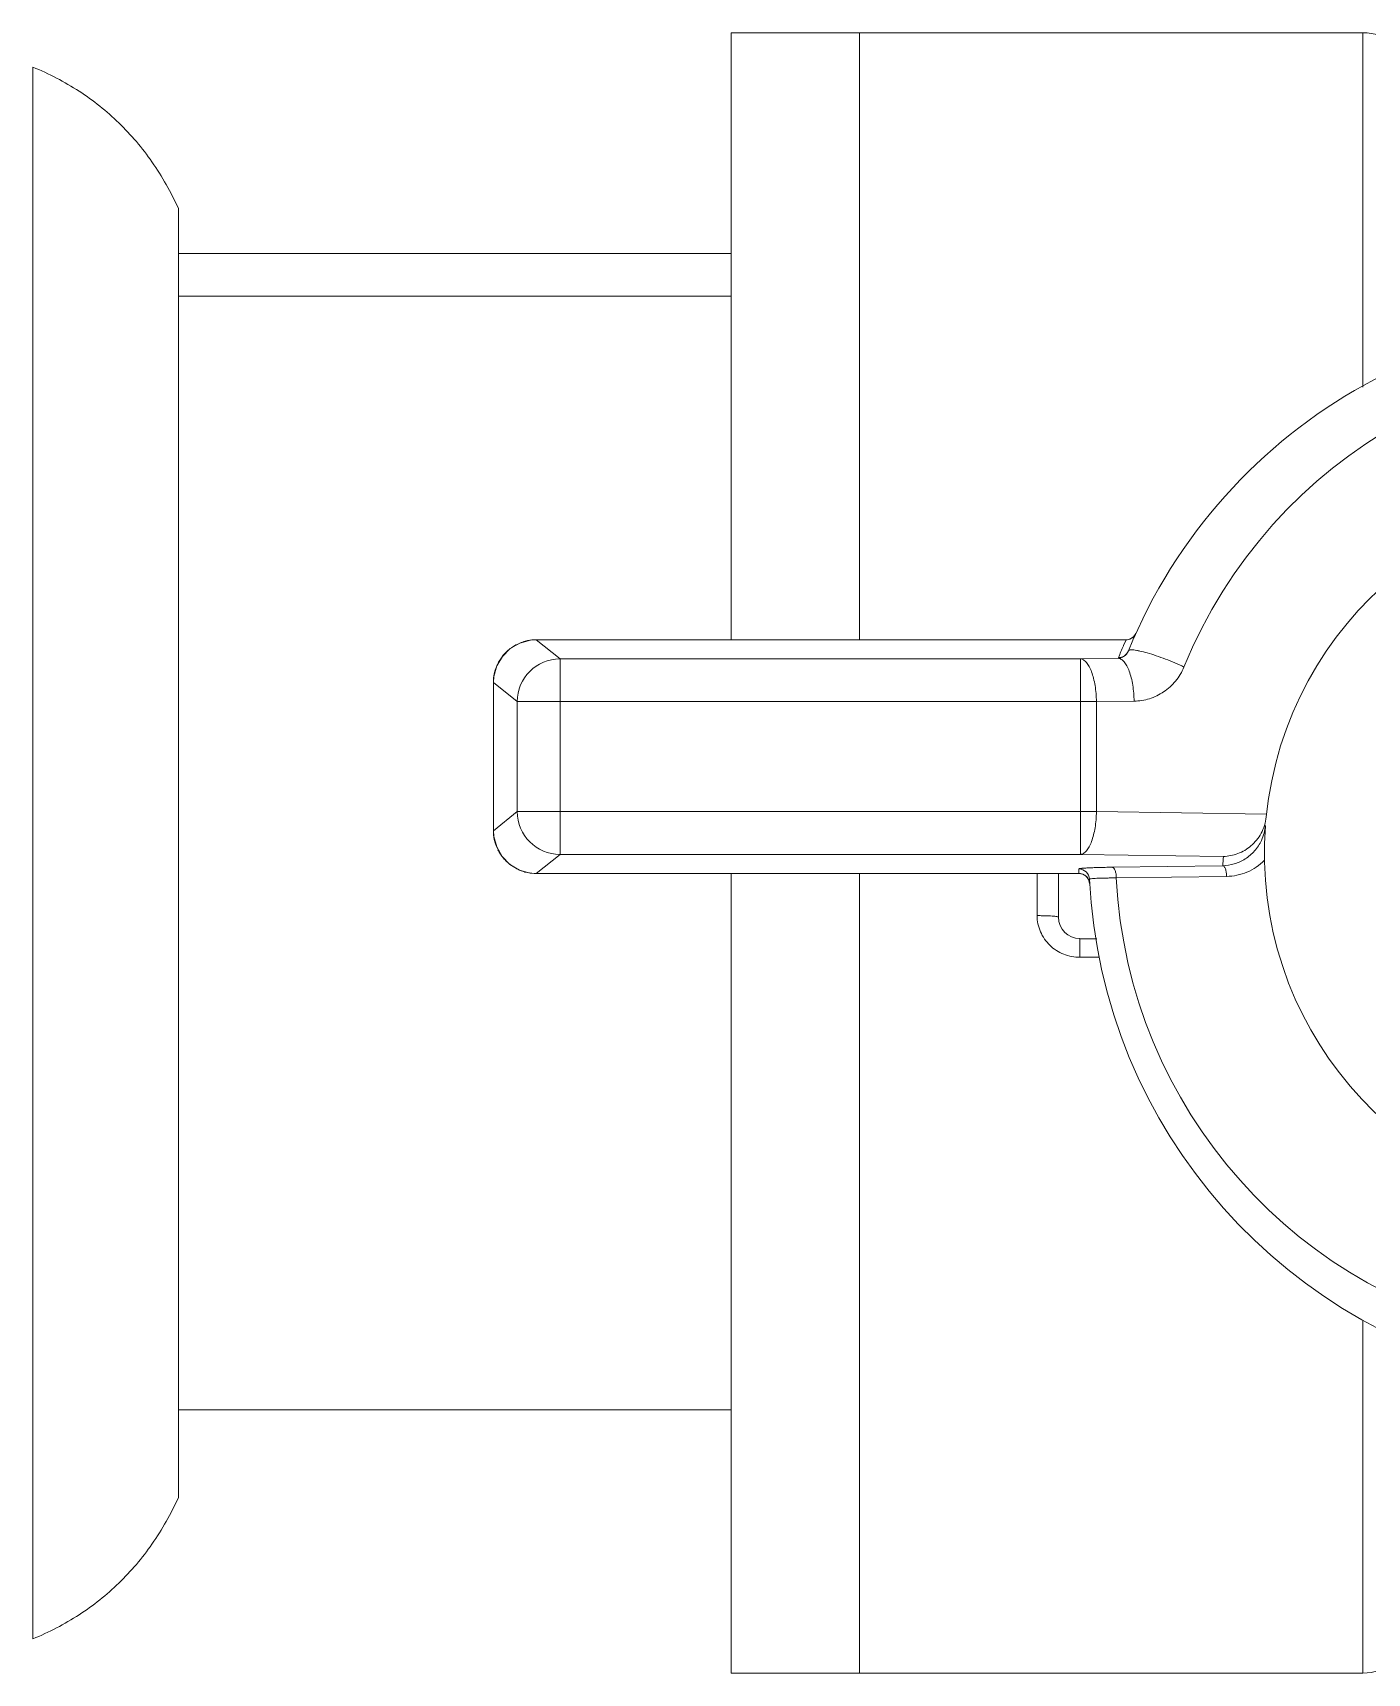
# Model space of a CAD drawing. Header units: millimetres. Extents: x 206 to 1899, y -454 to 296.
# Drawn here: x 1426.622 to 1428.568, y 51.866 to 54.26 of the extents above; entities that cross this region are included whole.
import ezdxf

# ---------------------------------------------------------------- set-up
doc = ezdxf.new("R2010")
doc.units = ezdxf.units.MM
doc.layers.add('细实线', color=7, linetype='Continuous', lineweight=15)

msp = doc.modelspace()

# ---------------------------------------------------------------- linework, layer by layer
at = {"layer": '细实线', "linetype": 'Continuous', "lineweight": 9}
for p, q in [((1427.6403, 54.2596), (1428.5621, 54.2596)), ((1427.6403, 54.2596), (1427.6403, 53.3739)), ((1427.8278, 54.2596), (1427.8278, 53.3739)), ((1428.5621, 53.7423), (1428.5621, 54.2596)), ((1426.6215, 51.9159), (1426.6215, 54.2096)), ((1426.834, 54.0033), (1426.834, 52.1221)), ((1427.6403, 53.9377), (1426.834, 53.9377)), ((1427.6403, 53.8752), (1426.834, 53.8752)), ((1428.2308, 53.3831), (1428.2308, 53.3831)), ((1428.2166, 53.3739), (1427.356, 53.3739)), ((1427.356, 53.3738), (1427.356, 53.3739)), ((1428.2166, 53.3738), (1427.356, 53.3738)), ((1427.356, 53.3738), (1427.3907, 53.3461)), ((1428.2128, 53.3653), (1428.2166, 53.3738)), ((1428.2166, 53.3738), (1428.2166, 53.3739)), ((1427.3907, 53.3461), (1428.1501, 53.3461)), ((1427.3907, 53.3461), (1427.3907, 53.0606)), ((1428.1501, 53.3461), (1428.205, 53.3469)), ((1428.1501, 53.0606), (1428.1501, 53.3461)), ((1428.205, 53.3469), (1428.2055, 53.348)), ((1427.2936, 53.3114), (1427.2935, 53.3114)), ((1427.2935, 53.3114), (1427.2935, 53.0953)), ((1427.3283, 53.2836), (1427.2936, 53.3114)), ((1427.2936, 53.3114), (1427.2936, 53.0953)), ((1427.3283, 53.2836), (1428.1733, 53.2836)), ((1427.3283, 53.1231), (1427.3283, 53.2836)), ((1428.2283, 53.2844), (1428.1733, 53.2836)), ((1428.1733, 53.2836), (1428.1733, 53.1231)), ((1427.2936, 53.0953), (1427.3283, 53.1231)), ((1427.3283, 53.1231), (1428.1733, 53.1231)), ((1428.1733, 53.1231), (1428.4215, 53.1196)), ((1427.2936, 53.0953), (1427.2935, 53.0953)), ((1427.3907, 53.0606), (1427.356, 53.0329)), ((1428.1501, 53.0606), (1427.3907, 53.0606)), ((1428.3587, 53.0577), (1428.1501, 53.0606)), ((1427.356, 53.0329), (1428.1478, 53.0329)), ((1427.356, 53.0329), (1428.1478, 53.0329)), ((1427.356, 53.0329), (1427.356, 53.0329)), ((1427.6403, 53.0329), (1427.6403, 51.8659)), ((1427.8278, 53.0329), (1427.8278, 51.8659)), ((1428.0868, 52.9714), (1428.0868, 53.0329)), ((1428.1181, 53.0329), (1428.1181, 52.969)), ((1428.1478, 53.0329), (1428.1478, 53.0329)), ((1428.1619, 53.0239), (1428.1634, 53.0182)), ((1428.1966, 53.042), (1428.3575, 53.0442)), ((1428.3633, 53.0286), (1428.2024, 53.0263)), ((1428.1634, 53.0181), (1428.1634, 53.0181)), ((1428.1493, 52.9377), (1428.1737, 52.9377)), ((1428.1493, 52.9377), (1428.1493, 52.9105)), ((1428.1772, 52.9105), (1428.1493, 52.9105)), ((1428.5621, 51.8659), (1428.5621, 52.3811)), ((1426.834, 52.2502), (1427.6403, 52.2502)), ((1427.6403, 51.8659), (1428.5621, 51.8659))]:
    msp.add_line(p, q, dxfattribs=at)
for points in [[(1428.2308, 53.3831), (1428.2273, 53.3782), (1428.2223, 53.3749), (1428.2166, 53.3739)], [(1427.356, 53.3739), (1427.3476, 53.3733), (1427.3321, 53.3691), (1427.3181, 53.3611), (1427.3067, 53.3497), (1427.2985, 53.3358), (1427.2942, 53.3204), (1427.2935, 53.3114)], [(1427.2935, 53.0953), (1427.2941, 53.0869), (1427.2983, 53.0715), (1427.3063, 53.0575), (1427.3177, 53.046), (1427.3316, 53.0378), (1427.347, 53.0335), (1427.356, 53.0329)], [(1428.1478, 53.0329), (1428.1533, 53.0318), (1428.1584, 53.0287), (1428.1619, 53.0239)]]:
    msp.add_lwpolyline(points, dxfattribs=at)
for centre, radius, start, end in [((1428.5621, 54.1846), 0.075, 17.1046, 90), ((1428.9434, 53.0627), 0.7812, 2.8027, 157.8184), ((1428.9666, 53.0627), 0.7188, 2.9055, 157.8183), ((1428.9434, 53.0627), 0.525, 175.5961, 174.2452), ((1427.356, 53.3114), 0.0624, 131.5333, 138.259), ((1427.3562, 53.3112), 0.0627, 123.3524, 131.5249), ((1427.356, 53.3114), 0.0624, 116.5983, 123.3455), ((1427.3561, 53.3112), 0.0626, 108.4489, 116.5905), ((1427.356, 53.3115), 0.0624, 101.6606, 108.4375), ((1427.3561, 53.3111), 0.0628, 90.073, 101.6579), ((1428.9433, 53.0471), 0.7968, 156.4675, 157.8185), ((1428.2166, 53.3895), 0.0157, 270.0226, 281.6998), ((1428.2166, 53.3896), 0.0157, 281.6652, 291.3687), ((1427.3562, 53.3113), 0.0626, 153.1593, 161.3984), ((1427.356, 53.3114), 0.0624, 146.4884, 153.1506), ((1427.3562, 53.3112), 0.0627, 138.2686, 146.4826), ((1427.3908, 53.2835), 0.0626, 90.1139, 179.9072), ((1427.3563, 53.3113), 0.0628, 168.0407, 179.9267), ((1427.3559, 53.3114), 0.0624, 161.4085, 168.0359), ((1427.3908, 53.1232), 0.0626, 180.0928, 269.8862), ((1427.3563, 53.0954), 0.0628, 180.0732, 191.7176), ((1428.3566, 53.108), 0.0635, 334.9398, 355.5451), ((1427.3559, 53.0953), 0.0624, 191.7205, 198.3667), ((1427.3562, 53.0954), 0.0626, 198.3781, 206.6263), ((1427.356, 53.0953), 0.0624, 206.6342, 213.3057), ((1427.3562, 53.0955), 0.0627, 213.3126, 221.5229), ((1427.356, 53.0953), 0.0624, 221.5313, 228.2566), ((1427.3562, 53.0956), 0.0627, 228.2662, 236.4417), ((1428.9434, 53.0003), 0.5875, 174.3896, 175.7118), ((1427.356, 53.0953), 0.0624, 236.4475, 243.1846), ((1427.3561, 53.0955), 0.0626, 243.1933, 251.3252), ((1427.356, 53.0952), 0.0624, 251.3352, 258.0934), ((1427.3561, 53.0956), 0.0628, 258.098, 269.9269), ((1428.1475, 53.0238), 0.0156, 2.8176, 90.0215), ((1428.9431, 53.0783), 0.7966, 182.7997, 183.2716), ((1428.1478, 53.0173), 0.0156, 82.2128, 89.9791), ((1428.1478, 53.0171), 0.0158, 69.0602, 82.2297), ((1428.1478, 53.0172), 0.0157, 51.9797, 68.9418), ((1428.1478, 53.0173), 0.0156, 47.1155, 51.9619), ((1428.1477, 53.0172), 0.0157, 28.5912, 47.0456), ((1428.148, 53.0173), 0.0155, 25.1929, 28.5373), ((1428.9434, 53.0627), 0.7812, 182.8, 337.8159), ((1428.9202, 53.0627), 0.7188, 182.9024, 337.8157), ((1428.1493, 52.969), 0.0312, 180, 270), ((1428.5621, 51.9409), 0.075, 270, 342.8954)]:
    msp.add_arc(centre, radius, start, end, dxfattribs=at)
for points, knots in [([(1426.834, 54.0034), (1426.8231, 54.027), (1426.798, 54.0716), (1426.7489, 54.1298), (1426.6898, 54.1768), (1426.645, 54.1999), (1426.6215, 54.2096)], [0, 0, 0, 0, 0.25758, 0.504042, 0.748427, 1, 1, 1, 1]), ([(1428.205, 53.3469), (1428.2078, 53.3471), (1428.2142, 53.3491), (1428.2186, 53.3544), (1428.22, 53.3577)], [0, 0, 0, 0, 0.441298, 1, 1, 1, 1]), ([(1428.2055, 53.348), (1428.2085, 53.348), (1428.2147, 53.3498), (1428.2188, 53.3549), (1428.22, 53.3577)], [0, 0, 0, 0, 0.500099, 1, 1, 1, 1]), ([(1428.22, 53.3577), (1428.2203, 53.3586), (1428.2224, 53.3592), (1428.2251, 53.3593), (1428.2284, 53.359), (1428.2323, 53.3584), (1428.2388, 53.3571), (1428.2483, 53.3546), (1428.2607, 53.3506), (1428.2786, 53.3441), (1428.2922, 53.3383), (1428.3011, 53.3341)], [0, 0, 0, 0, 0.033303, 0.062031, 0.099657, 0.146021, 0.200659, 0.33188, 0.486387, 0.655601, 1, 1, 1, 1]), ([(1428.1501, 53.3461), (1428.1516, 53.346), (1428.155, 53.3447), (1428.1593, 53.3406), (1428.1632, 53.3346), (1428.1666, 53.3268), (1428.1694, 53.3174), (1428.1723, 53.303), (1428.1732, 53.2915), (1428.1733, 53.2836)], [0, 0, 0, 0, 0.06694, 0.1483, 0.249317, 0.370697, 0.510469, 0.66505, 1, 1, 1, 1]), ([(1428.2283, 53.2844), (1428.2282, 53.2922), (1428.2273, 53.3037), (1428.2244, 53.3182), (1428.2215, 53.3275), (1428.2181, 53.3353), (1428.2143, 53.3413), (1428.21, 53.3454), (1428.2066, 53.3467), (1428.205, 53.3469)], [0, 0, 0, 0, 0.33495, 0.489531, 0.629303, 0.750683, 0.8517, 0.93306, 1, 1, 1, 1]), ([(1428.3011, 53.3341), (1428.2981, 53.3267), (1428.2898, 53.3129), (1428.2722, 53.297), (1428.2511, 53.2869), (1428.2359, 53.2845), (1428.2283, 53.2844)], [0, 0, 0, 0, 0.257096, 0.508761, 0.755735, 1, 1, 1, 1]), ([(1428.1501, 53.0606), (1428.1516, 53.0608), (1428.155, 53.0621), (1428.1593, 53.0661), (1428.1632, 53.0722), (1428.1666, 53.08), (1428.1694, 53.0893), (1428.1723, 53.1038), (1428.1732, 53.1152), (1428.1733, 53.1231)], [0, 0, 0, 0, 0.06694, 0.1483, 0.249317, 0.370697, 0.510469, 0.66505, 1, 1, 1, 1]), ([(1428.3587, 53.0577), (1428.3658, 53.0579), (1428.3804, 53.0607), (1428.4, 53.0724), (1428.4152, 53.0911), (1428.4202, 53.1071), (1428.421, 53.1154)], [0, 0, 0, 0, 0.231307, 0.472121, 0.728493, 1, 1, 1, 1]), ([(1428.3575, 53.0442), (1428.3633, 53.0443), (1428.3748, 53.0461), (1428.391, 53.0535), (1428.4048, 53.0652), (1428.4115, 53.0755), (1428.4142, 53.0811)], [0, 0, 0, 0, 0.242231, 0.488022, 0.740094, 1, 1, 1, 1]), ([(1428.4185, 53.0521), (1428.4113, 53.0448), (1428.3939, 53.033), (1428.3734, 53.0287), (1428.3633, 53.0286)], [0, 0, 0, 0, 0.504672, 1, 1, 1, 1]), ([(1428.1475, 53.0394), (1428.1475, 53.0395), (1428.1478, 53.0397), (1428.1484, 53.0399), (1428.1495, 53.0401), (1428.151, 53.0402), (1428.1529, 53.0404), (1428.1562, 53.0407), (1428.1613, 53.041), (1428.1685, 53.0413), (1428.1769, 53.0416), (1428.1864, 53.0418), (1428.1931, 53.0419), (1428.1966, 53.042)], [0, 0, 0, 0, 0.005882, 0.019476, 0.041499, 0.07201, 0.110871, 0.157873, 0.275314, 0.421717, 0.593921, 0.788252, 1, 1, 1, 1]), ([(1428.2024, 53.0263), (1428.1996, 53.0263), (1428.1943, 53.0263), (1428.1867, 53.0262), (1428.1799, 53.026), (1428.1742, 53.0258), (1428.1696, 53.0256), (1428.1665, 53.0253), (1428.1647, 53.0251), (1428.1638, 53.0249), (1428.1633, 53.0248), (1428.1631, 53.0247), (1428.1631, 53.0246)], [0, 0, 0, 0, 0.211513, 0.40591, 0.578111, 0.724452, 0.841796, 0.927675, 0.958161, 0.980199, 0.993871, 1, 1, 1, 1]), ([(1428.1966, 53.042), (1428.1969, 53.0419), (1428.1978, 53.0415), (1428.1994, 53.0402), (1428.2009, 53.0368), (1428.2021, 53.032), (1428.2024, 53.0283), (1428.2024, 53.0263)], [0, 0, 0, 0, 0.061796, 0.147347, 0.369412, 0.664183, 1, 1, 1, 1]), ([(1428.3575, 53.0442), (1428.3584, 53.0441), (1428.3597, 53.0431), (1428.3608, 53.0413), (1428.362, 53.0385), (1428.363, 53.0342), (1428.3633, 53.0305), (1428.3633, 53.0286)], [0, 0, 0, 0, 0.145703, 0.247078, 0.368773, 0.663842, 1, 1, 1, 1]), ([(1428.1493, 52.9105), (1428.1413, 52.9105), (1428.125, 52.9135), (1428.1043, 52.9269), (1428.0902, 52.9471), (1428.0868, 52.9634), (1428.0868, 52.9714)], [0, 0, 0, 0, 0.250639, 0.500731, 0.750355, 1, 1, 1, 1]), ([(1428.0868, 52.9714), (1428.0889, 52.9713), (1428.0928, 52.9713), (1428.0986, 52.9712), (1428.104, 52.971), (1428.1086, 52.9707), (1428.1125, 52.9704), (1428.1153, 52.97), (1428.1171, 52.9696), (1428.1179, 52.9693), (1428.1181, 52.9691), (1428.1181, 52.969)], [0, 0, 0, 0, 0.193074, 0.379131, 0.550491, 0.700845, 0.824578, 0.91703, 0.975147, 0.991192, 1, 1, 1, 1]), ([(1426.834, 52.1221), (1426.8231, 52.0985), (1426.798, 52.0538), (1426.7489, 51.9957), (1426.6898, 51.9487), (1426.645, 51.9256), (1426.6215, 51.9159)], [0, 0, 0, 0, 0.25758, 0.504042, 0.748427, 1, 1, 1, 1])]:
    msp.add_open_spline(points, degree=3, knots=knots, dxfattribs=at)
for points in [[(1428.2274, 53.3782), (1428.2288, 53.3795), (1428.23, 53.3812), (1428.2308, 53.3831)], [(1428.2223, 53.3749), (1428.2242, 53.3757), (1428.2259, 53.3768), (1428.2274, 53.3782)], [(1428.1619, 53.0239), (1428.1628, 53.0221), (1428.1633, 53.0201), (1428.1634, 53.0181)]]:
    msp.add_open_spline(points, degree=3, dxfattribs=at)

doc.saveas('drawing.dxf')
